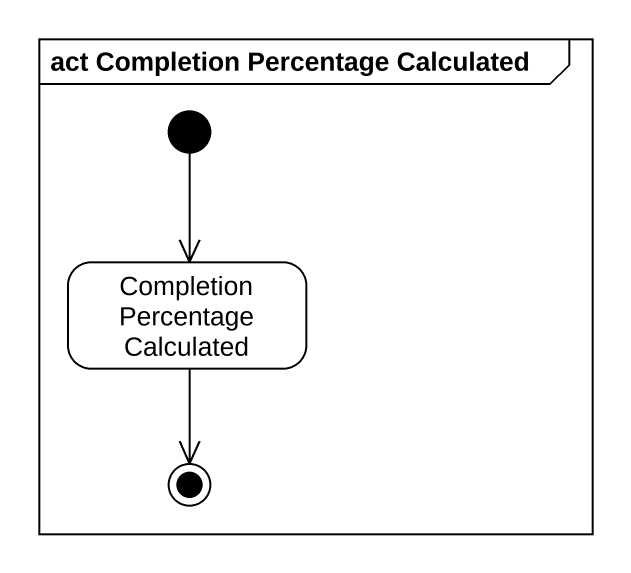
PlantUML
@startuml
mainframe act Completion Percentage Calculated
hide empty description
state "Completion Percentage Calculated" as Completion_Percentage
[*] --> Completion_Percentage
Completion_Percentage --> [*]
@enduml
